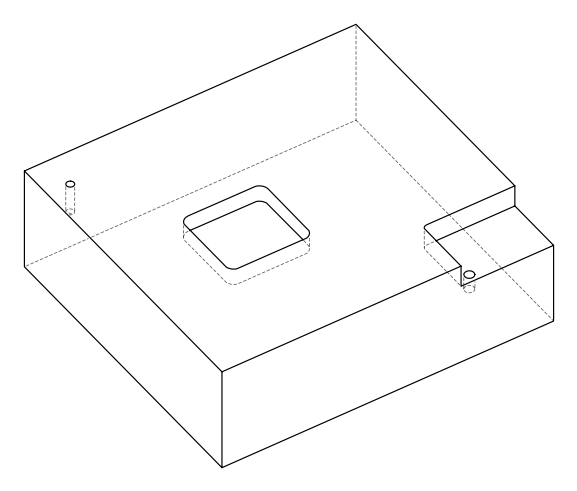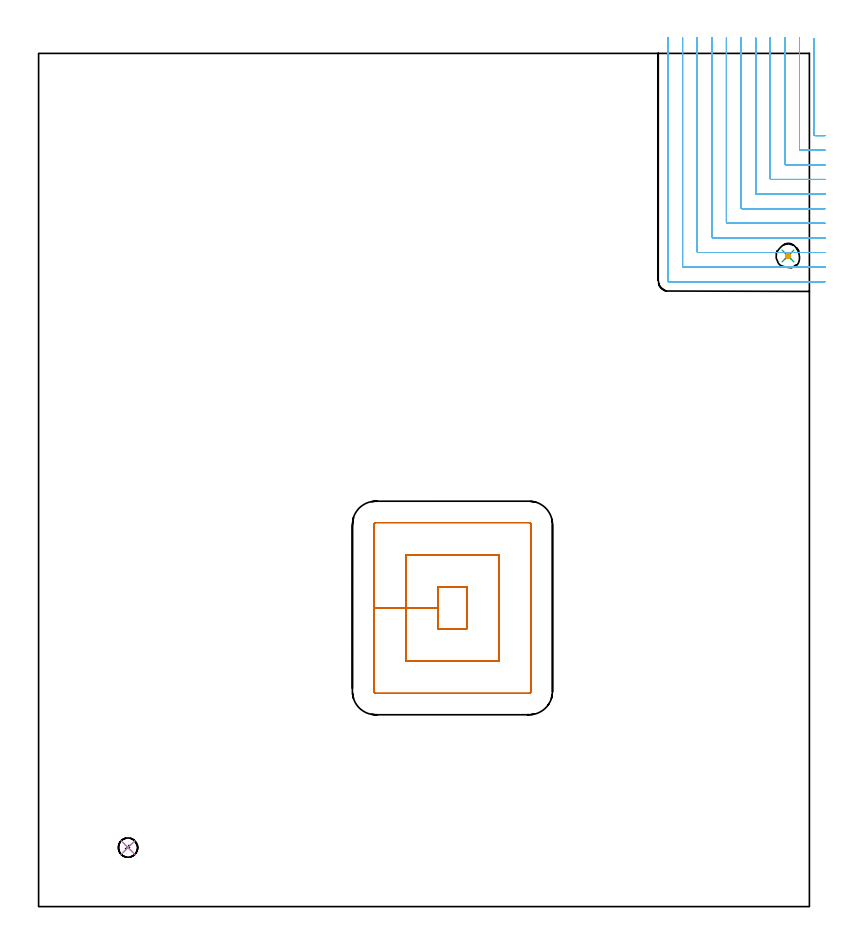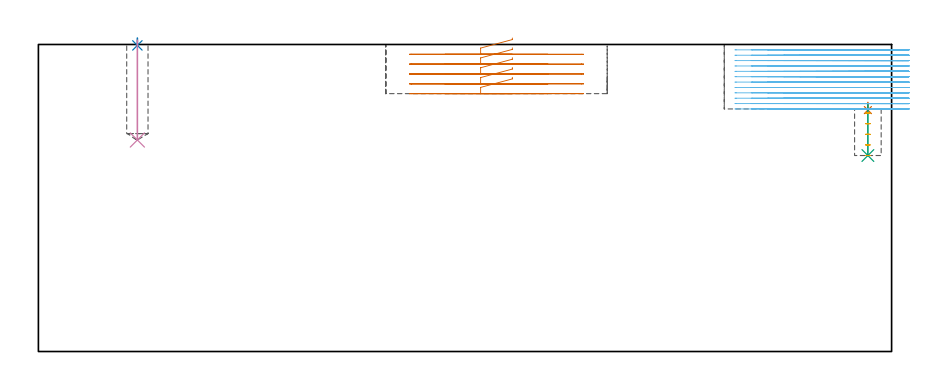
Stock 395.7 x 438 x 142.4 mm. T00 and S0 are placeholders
(PLAN: 7 operations, 4 tool changes, 45.7 min)
(1 SPOT_DRILL | STEP1POCKET | NXT0321_9005460120000 | 0.04 min | 3272 mm3)
(2 SPOT_DRILL_1 | STEP1POCKET_1 | NXT0321_9005460120000 | 0.03 min | 1 mm3)
(3 DRILL_BLIND_HOLE_INTO_CENTER | STEP1POCKET | NXT0301_084 | 0.1 min | 2098 mm3)
(4 DRILL_BLIND_HOLE_INTO_CENTER_1 | STEP1POCKET_1 | UGT0301_494 | 0.19 min | 3238 mm3)
(5 MILL_ROUGH_BLIND_HOLE_CONTOUR | STEP1POCKET | NXT0201_013 | Spiral | 0.23 min | 731 mm3)
(6 MILL_CORNER_NOTCH_RECTANGULAR | CORNER_NOTCH_RECTANGULAR | NXT0201_013 | Follow Part, ap 2.5, ae 75% | 38.03 min | 279831 mm3)
(7 MILL_RECTANGULAR_POCKET | POCKET_RECTANGULAR_STRAIGHT | UGT0201_105 | Follow Part, ap 5.5, ae 75% | 7.07 min | 253857 mm3)
(TOOL NXT0321_9005460120000 | NC Spot Drill, 142deg, 12mm, Carbide, Uncoated | D12 PA142 FL30 Z2)
(TOOL NXT0301_084 | Carbide Drill 11.3mm [860.1-1130-034A1-MM 2214] | D11.3 PA140 FL55 Z2)
(TOOL UGT0301_494 | Carbide Drill 9.9 mm | D9.9 PA118 FL87 Z2)
(TOOL NXT0201_013 | ENDMILL 10mm | D10 FL30 Z4)
(TOOL UGT0201_105 | End Mill 22 mm | D22 FL25 Z2)
(OP 1 SPOT_DRILL)
G17 G21 G94 G90
T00 M6
G54
G17 G0 G90 X384.7 Y334. S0 M3
G43 Z152.4 H0
G94 G81 G98 Z111.971 F250. R115.5
G80
M5
M2
(OP 2 SPOT_DRILL_1)
G17 G21 G94 G90
T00 M6
G54
G17 G0 G90 X45.9 Y30.3 S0 M3
G43 Z152.4 H0
G94 G81 G98 Z141.974 F250. R145.4
G80
M5
M2
(OP 3 DRILL_BLIND_HOLE_INTO_CENTER)
G17 G21 G94 G90
T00 M6
G54
G17 G0 G90 X384.7 Y334. S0 M3
G43 Z152.4 H1
G94 G81 G98 Z90.9 F250. R114.5
G80
M5
M2
(OP 4 DRILL_BLIND_HOLE_INTO_CENTER_1)
G17 G21 G94 G90
T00 M6
G54
G17 G0 G90 X45.9 Y30.3 S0 M3
G43 Z152.4 H0
G94 G81 G98 Z98.1 F250. R144.4
G80
M5
M2
(OP 5 MILL_ROUGH_BLIND_HOLE_CONTOUR)
G17 G21 G94 G90
T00 M6
G54
G17 G0 G90 X384.7 Y334. S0 M3
G43 Z152.4 H0
Z110.58
G94 G3 X385.275 Y334.575 R0.575 F250.
X384.7 Y335.15 R0.575
X383.55 Y334. R1.15
X384.7 Y335.15 R-1.15
X384.125 Y334.575 R0.575
X384.7 Y334. R0.575
G0 Z105.66
G3 X385.275 Y334.575 R0.575
X384.7 Y335.15 R0.575
X383.55 Y334. R1.15
X384.7 Y335.15 R-1.15
X384.125 Y334.575 R0.575
X384.7 Y334. R0.575
G0 Z100.74
G3 X385.275 Y334.575 R0.575
X384.7 Y335.15 R0.575
X383.55 Y334. R1.15
X384.7 Y335.15 R-1.15
X384.125 Y334.575 R0.575
X384.7 Y334. R0.575
G0 Z95.82
G3 X385.275 Y334.575 R0.575
X384.7 Y335.15 R0.575
X383.55 Y334. R1.15
X384.7 Y335.15 R-1.15
X384.125 Y334.575 R0.575
X384.7 Y334. R0.575
G0 Z90.9
G3 X385.275 Y334.575 R0.575
X384.7 Y335.15 R0.575
X383.55 Y334. R1.15
X384.7 Y335.15 R-1.15
X384.125 Y334.575 R0.575
X384.7 Y334. R0.575
G0 Z152.4
M5
M2
(OP 6 MILL_CORNER_NOTCH_RECTANGULAR)
G17 G21 G94 G90
T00 M6
G54
G17 G0 G90 X398.1 Y445.386 S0 M3
G43 Z152.4 H0
Z139.908
G94 G1 Y442.386 F250.
Y396.294 F500.
G3 X398.594 Y395.8 R0.5
G1 X400.7
X403.7 F250.
G0 Z152.4
X390.6 Y446.
Z139.908
G1 Y443.
Y388.795 F500.
G3 X391.095 Y388.3 R0.5
G1 X400.7
X403.7 F250.
G0 Z152.4
X383.1 Y446.
Z139.908
G1 Y443.
Y381.295 F500.
G3 X383.595 Y380.8 R0.5
G1 X400.7
X403.7 F250.
G0 Z152.4
X375.6 Y446.
Z139.908
G1 Y443.
Y373.795 F500.
G3 X376.095 Y373.3 R0.5
G1 X400.7
X403.7 F250.
G0 Z152.4
X368.1 Y446.
Z139.908
G1 Y443.
Y366.295 F500.
G3 X368.595 Y365.8 R0.5
G1 X400.7
X403.7 F250.
G0 Z152.4
X360.6 Y446.
Z139.908
G1 Y443.
Y358.796 F500.
G3 X361.096 Y358.3 R0.5
G1 X400.7
X403.7 F250.
G0 Z152.4
X353.1 Y446.
Z139.908
G1 Y443.
Y351.296 F500.
G3 X353.596 Y350.8 R0.5
G1 X400.7
X403.7 F250.
G0 Z152.4
X345.6 Y446.
Z139.908
G1 Y443.
Y343.796 F500.
G3 X346.096 Y343.3 R0.5
G1 X400.7
X403.7 F250.
G0 Z152.4
X338.1 Y446.
Z139.908
G1 Y443.
Y336.296 F500.
G3 X338.596 Y335.8 R0.5
G1 X400.7
X403.7 F250.
G0 Z152.4
X330.6 Y446.
Z139.908
G1 Y443.
Y328.796 F500.
G3 X331.096 Y328.3 R0.5
G1 X400.7
X403.7 F250.
G0 Z152.4
X323.1 Y446.
Z139.908
G1 Y443.
Y321.3 F500.
G3 X323.6 Y320.8 R0.5
G1 X400.7
X403.7 F250.
G0 Z152.4
X398.1 Y445.386
Z137.417
G1 Y442.386
Y396.294 F500.
G3 X398.594 Y395.8 R0.5
G1 X400.7
X403.7 F250.
G0 Z152.4
X390.6 Y446.
Z137.417
G1 Y443.
Y388.795 F500.
G3 X391.095 Y388.3 R0.5
G1 X400.7
X403.7 F250.
G0 Z152.4
X383.1 Y446.
Z137.417
G1 Y443.
Y381.295 F500.
G3 X383.595 Y380.8 R0.5
G1 X400.7
X403.7 F250.
G0 Z152.4
X375.6 Y446.
Z137.417
G1 Y443.
Y373.795 F500.
G3 X376.095 Y373.3 R0.5
G1 X400.7
X403.7 F250.
G0 Z152.4
X368.1 Y446.
Z137.417
G1 Y443.
Y366.295 F500.
G3 X368.595 Y365.8 R0.5
G1 X400.7
X403.7 F250.
G0 Z152.4
X360.6 Y446.
Z137.417
G1 Y443.
Y358.796 F500.
G3 X361.096 Y358.3 R0.5
G1 X400.7
X403.7 F250.
G0 Z152.4
X353.1 Y446.
Z137.417
G1 Y443.
Y351.296 F500.
G3 X353.596 Y350.8 R0.5
G1 X400.7
X403.7 F250.
G0 Z152.4
X345.6 Y446.
Z137.417
G1 Y443.
Y343.796 F500.
G3 X346.096 Y343.3 R0.5
G1 X400.7
X403.7 F250.
G0 Z152.4
X338.1 Y446.
Z137.417
G1 Y443.
Y336.296 F500.
G3 X338.596 Y335.8 R0.5
G1 X400.7
X403.7 F250.
G0 Z152.4
X330.6 Y446.
Z137.417
G1 Y443.
Y328.796 F500.
G3 X331.096 Y328.3 R0.5
G1 X400.7
X403.7 F250.
G0 Z152.4
X323.1 Y446.
Z137.417
G1 Y443.
Y321.3 F500.
G3 X323.6 Y320.8 R0.5
G1 X400.7
X403.7 F250.
G0 Z152.4
X398.1 Y445.386
Z134.925
G1 Y442.386
Y396.294 F500.
G3 X398.594 Y395.8 R0.5
G1 X400.7
X403.7 F250.
G0 Z152.4
X390.6 Y446.
Z134.925
G1 Y443.
Y388.795 F500.
G3 X391.095 Y388.3 R0.5
G1 X400.7
X403.7 F250.
G0 Z152.4
X383.1 Y446.
Z134.925
G1 Y443.
Y381.295 F500.
G3 X383.595 Y380.8 R0.5
G1 X400.7
X403.7 F250.
G0 Z152.4
X375.6 Y446.
Z134.925
G1 Y443.
Y373.795 F500.
G3 X376.095 Y373.3 R0.5
G1 X400.7
X403.7 F250.
G0 Z152.4
X368.1 Y446.
Z134.925
G1 Y443.
Y366.295 F500.
G3 X368.595 Y365.8 R0.5
G1 X400.7
X403.7 F250.
G0 Z152.4
X360.6 Y446.
Z134.925
G1 Y443.
Y358.796 F500.
G3 X361.096 Y358.3 R0.5
G1 X400.7
X403.7 F250.
G0 Z152.4
X353.1 Y446.
Z134.925
G1 Y443.
Y351.296 F500.
G3 X353.596 Y350.8 R0.5
G1 X400.7
X403.7 F250.
G0 Z152.4
X345.6 Y446.
Z134.925
G1 Y443.
Y343.796 F500.
G3 X346.096 Y343.3 R0.5
G1 X400.7
X403.7 F250.
G0 Z152.4
X338.1 Y446.
Z134.925
G1 Y443.
Y336.296 F500.
G3 X338.596 Y335.8 R0.5
G1 X400.7
X403.7 F250.
G0 Z152.4
X330.6 Y446.
Z134.925
G1 Y443.
Y328.796 F500.
G3 X331.096 Y328.3 R0.5
G1 X400.7
X403.7 F250.
G0 Z152.4
X323.1 Y446.
Z134.925
G1 Y443.
Y321.3 F500.
G3 X323.6 Y320.8 R0.5
G1 X400.7
X403.7 F250.
G0 Z152.4
X398.1 Y445.386
Z132.433
G1 Y442.386
Y396.294 F500.
G3 X398.594 Y395.8 R0.5
G1 X400.7
X403.7 F250.
G0 Z152.4
X390.6 Y446.
Z132.433
G1 Y443.
Y388.795 F500.
G3 X391.095 Y388.3 R0.5
G1 X400.7
X403.7 F250.
G0 Z152.4
X383.1 Y446.
Z132.433
G1 Y443.
Y381.295 F500.
G3 X383.595 Y380.8 R0.5
G1 X400.7
X403.7 F250.
G0 Z152.4
X375.6 Y446.
Z132.433
G1 Y443.
Y373.795 F500.
G3 X376.095 Y373.3 R0.5
G1 X400.7
X403.7 F250.
G0 Z152.4
X368.1 Y446.
Z132.433
G1 Y443.
Y366.295 F500.
G3 X368.595 Y365.8 R0.5
G1 X400.7
X403.7 F250.
G0 Z152.4
X360.6 Y446.
Z132.433
G1 Y443.
Y358.796 F500.
G3 X361.096 Y358.3 R0.5
G1 X400.7
X403.7 F250.
G0 Z152.4
X353.1 Y446.
Z132.433
G1 Y443.
Y351.296 F500.
G3 X353.596 Y350.8 R0.5
G1 X400.7
X403.7 F250.
G0 Z152.4
X345.6 Y446.
Z132.433
G1 Y443.
Y343.796 F500.
G3 X346.096 Y343.3 R0.5
G1 X400.7
X403.7 F250.
G0 Z152.4
X338.1 Y446.
Z132.433
G1 Y443.
Y336.296 F500.
G3 X338.596 Y335.8 R0.5
G1 X400.7
X403.7 F250.
G0 Z152.4
X330.6 Y446.
Z132.433
G1 Y443.
Y328.796 F500.
G3 X331.096 Y328.3 R0.5
G1 X400.7
X403.7 F250.
G0 Z152.4
X323.1 Y446.
Z132.433
G1 Y443.
Y321.3 F500.
G3 X323.6 Y320.8 R0.5
G1 X400.7
X403.7 F250.
G0 Z152.4
X398.1 Y445.386
Z129.942
G1 Y442.386
Y396.294 F500.
G3 X398.594 Y395.8 R0.5
G1 X400.7
X403.7 F250.
G0 Z152.4
X390.6 Y446.
Z129.942
G1 Y443.
Y388.795 F500.
G3 X391.095 Y388.3 R0.5
G1 X400.7
X403.7 F250.
G0 Z152.4
X383.1 Y446.
Z129.942
G1 Y443.
Y381.295 F500.
G3 X383.595 Y380.8 R0.5
G1 X400.7
X403.7 F250.
G0 Z152.4
X375.6 Y446.
Z129.942
G1 Y443.
Y373.795 F500.
G3 X376.095 Y373.3 R0.5
G1 X400.7
X403.7 F250.
G0 Z152.4
X368.1 Y446.
Z129.942
G1 Y443.
Y366.295 F500.
G3 X368.595 Y365.8 R0.5
G1 X400.7
X403.7 F250.
G0 Z152.4
X360.6 Y446.
Z129.942
G1 Y443.
Y358.796 F500.
G3 X361.096 Y358.3 R0.5
G1 X400.7
X403.7 F250.
G0 Z152.4
X353.1 Y446.
Z129.942
G1 Y443.
Y351.296 F500.
G3 X353.596 Y350.8 R0.5
G1 X400.7
X403.7 F250.
G0 Z152.4
X345.6 Y446.
Z129.942
G1 Y443.
Y343.796 F500.
G3 X346.096 Y343.3 R0.5
G1 X400.7
X403.7 F250.
G0 Z152.4
X338.1 Y446.
Z129.942
G1 Y443.
Y336.296 F500.
G3 X338.596 Y335.8 R0.5
G1 X400.7
X403.7 F250.
G0 Z152.4
X330.6 Y446.
Z129.942
G1 Y443.
Y328.796 F500.
G3 X331.096 Y328.3 R0.5
G1 X400.7
X403.7 F250.
G0 Z152.4
X323.1 Y446.
Z129.942
G1 Y443.
Y321.3 F500.
G3 X323.6 Y320.8 R0.5
G1 X400.7
X403.7 F250.
G0 Z152.4
X398.1 Y445.386
Z127.45
G1 Y442.386
Y396.294 F500.
G3 X398.594 Y395.8 R0.5
G1 X400.7
X403.7 F250.
G0 Z152.4
X390.6 Y446.
Z127.45
G1 Y443.
Y388.795 F500.
G3 X391.095 Y388.3 R0.5
G1 X400.7
X403.7 F250.
G0 Z152.4
X383.1 Y446.
Z127.45
G1 Y443.
Y381.295 F500.
G3 X383.595 Y380.8 R0.5
G1 X400.7
X403.7 F250.
G0 Z152.4
X375.6 Y446.
Z127.45
G1 Y443.
Y373.795 F500.
G3 X376.095 Y373.3 R0.5
G1 X400.7
X403.7 F250.
G0 Z152.4
X368.1 Y446.
Z127.45
G1 Y443.
Y366.295 F500.
G3 X368.595 Y365.8 R0.5
G1 X400.7
X403.7 F250.
G0 Z152.4
X360.6 Y446.
Z127.45
G1 Y443.
Y358.796 F500.
G3 X361.096 Y358.3 R0.5
G1 X400.7
X403.7 F250.
G0 Z152.4
X353.1 Y446.
Z127.45
G1 Y443.
Y351.296 F500.
G3 X353.596 Y350.8 R0.5
G1 X400.7
X403.7 F250.
G0 Z152.4
X345.6 Y446.
Z127.45
G1 Y443.
Y343.796 F500.
G3 X346.096 Y343.3 R0.5
G1 X400.7
X403.7 F250.
G0 Z152.4
X338.1 Y446.
Z127.45
G1 Y443.
Y336.296 F500.
G3 X338.596 Y335.8 R0.5
G1 X400.7
X403.7 F250.
G0 Z152.4
X330.6 Y446.
Z127.45
G1 Y443.
Y328.796 F500.
G3 X331.096 Y328.3 R0.5
G1 X400.7
X403.7 F250.
G0 Z152.4
X323.1 Y446.
Z127.45
G1 Y443.
Y321.3 F500.
G3 X323.6 Y320.8 R0.5
G1 X400.7
X403.7 F250.
G0 Z152.4
X398.1 Y445.386
Z124.958
G1 Y442.386
Y396.294 F500.
G3 X398.594 Y395.8 R0.5
G1 X400.7
X403.7 F250.
G0 Z152.4
X390.6 Y446.
Z124.958
G1 Y443.
Y388.795 F500.
G3 X391.095 Y388.3 R0.5
G1 X400.7
X403.7 F250.
G0 Z152.4
X383.1 Y446.
Z124.958
G1 Y443.
Y381.295 F500.
G3 X383.595 Y380.8 R0.5
G1 X400.7
X403.7 F250.
G0 Z152.4
X375.6 Y446.
Z124.958
G1 Y443.
Y373.795 F500.
G3 X376.095 Y373.3 R0.5
G1 X400.7
X403.7 F250.
G0 Z152.4
X368.1 Y446.
Z124.958
G1 Y443.
Y366.295 F500.
G3 X368.595 Y365.8 R0.5
G1 X400.7
X403.7 F250.
G0 Z152.4
X360.6 Y446.
Z124.958
G1 Y443.
Y358.796 F500.
G3 X361.096 Y358.3 R0.5
G1 X400.7
X403.7 F250.
G0 Z152.4
X353.1 Y446.
Z124.958
G1 Y443.
Y351.296 F500.
G3 X353.596 Y350.8 R0.5
G1 X400.7
X403.7 F250.
G0 Z152.4
X345.6 Y446.
Z124.958
G1 Y443.
Y343.796 F500.
G3 X346.096 Y343.3 R0.5
G1 X400.7
X403.7 F250.
G0 Z152.4
X338.1 Y446.
Z124.958
G1 Y443.
Y336.296 F500.
G3 X338.596 Y335.8 R0.5
G1 X400.7
X403.7 F250.
G0 Z152.4
X330.6 Y446.
Z124.958
G1 Y443.
Y328.796 F500.
G3 X331.096 Y328.3 R0.5
G1 X400.7
X403.7 F250.
G0 Z152.4
X323.1 Y446.
Z124.958
G1 Y443.
Y321.3 F500.
G3 X323.6 Y320.8 R0.5
G1 X400.7
X403.7 F250.
G0 Z152.4
X398.1 Y445.386
Z122.467
G1 Y442.386
Y396.294 F500.
G3 X398.594 Y395.8 R0.5
G1 X400.7
X403.7 F250.
G0 Z152.4
X390.6 Y446.
Z122.467
G1 Y443.
Y388.795 F500.
G3 X391.095 Y388.3 R0.5
G1 X400.7
X403.7 F250.
G0 Z152.4
X383.1 Y446.
Z122.467
G1 Y443.
Y381.295 F500.
G3 X383.595 Y380.8 R0.5
G1 X400.7
X403.7 F250.
G0 Z152.4
X375.6 Y446.
Z122.467
G1 Y443.
Y373.795 F500.
G3 X376.095 Y373.3 R0.5
G1 X400.7
X403.7 F250.
G0 Z152.4
X368.1 Y446.
Z122.467
G1 Y443.
Y366.295 F500.
G3 X368.595 Y365.8 R0.5
G1 X400.7
X403.7 F250.
G0 Z152.4
X360.6 Y446.
Z122.467
G1 Y443.
Y358.796 F500.
G3 X361.096 Y358.3 R0.5
G1 X400.7
X403.7 F250.
G0 Z152.4
X353.1 Y446.
Z122.467
G1 Y443.
Y351.296 F500.
G3 X353.596 Y350.8 R0.5
G1 X400.7
X403.7 F250.
G0 Z152.4
X345.6 Y446.
Z122.467
G1 Y443.
Y343.796 F500.
G3 X346.096 Y343.3 R0.5
G1 X400.7
X403.7 F250.
G0 Z152.4
X338.1 Y446.
Z122.467
G1 Y443.
Y336.296 F500.
G3 X338.596 Y335.8 R0.5
G1 X400.7
X403.7 F250.
G0 Z152.4
X330.6 Y446.
Z122.467
G1 Y443.
Y328.796 F500.
G3 X331.096 Y328.3 R0.5
G1 X400.7
X403.7 F250.
G0 Z152.4
X323.1 Y446.
Z122.467
G1 Y443.
Y321.3 F500.
G3 X323.6 Y320.8 R0.5
G1 X400.7
X403.7 F250.
G0 Z152.4
X398.1 Y445.386
Z119.975
G1 Y442.386
Y396.294 F500.
G3 X398.594 Y395.8 R0.5
G1 X400.7
X403.7 F250.
G0 Z152.4
X390.6 Y446.
Z119.975
G1 Y443.
Y388.795 F500.
G3 X391.095 Y388.3 R0.5
G1 X400.7
X403.7 F250.
G0 Z152.4
X383.1 Y446.
Z119.975
G1 Y443.
Y381.295 F500.
G3 X383.595 Y380.8 R0.5
G1 X400.7
X403.7 F250.
G0 Z152.4
X375.6 Y446.
Z119.975
G1 Y443.
Y373.795 F500.
G3 X376.095 Y373.3 R0.5
G1 X400.7
X403.7 F250.
G0 Z152.4
X368.1 Y446.
Z119.975
G1 Y443.
Y366.295 F500.
G3 X368.595 Y365.8 R0.5
G1 X400.7
X403.7 F250.
G0 Z152.4
X360.6 Y446.
Z119.975
G1 Y443.
Y358.796 F500.
G3 X361.096 Y358.3 R0.5
G1 X400.7
X403.7 F250.
G0 Z152.4
X353.1 Y446.
Z119.975
G1 Y443.
Y351.296 F500.
G3 X353.596 Y350.8 R0.5
G1 X400.7
X403.7 F250.
G0 Z152.4
X345.6 Y446.
Z119.975
G1 Y443.
Y343.796 F500.
G3 X346.096 Y343.3 R0.5
G1 X400.7
X403.7 F250.
G0 Z152.4
X338.1 Y446.
Z119.975
G1 Y443.
Y336.296 F500.
G3 X338.596 Y335.8 R0.5
G1 X400.7
X403.7 F250.
G0 Z152.4
X330.6 Y446.
Z119.975
G1 Y443.
Y328.796 F500.
G3 X331.096 Y328.3 R0.5
G1 X400.7
X403.7 F250.
G0 Z152.4
X323.1 Y446.
Z119.975
G1 Y443.
Y321.3 F500.
G3 X323.6 Y320.8 R0.5
G1 X400.7
X403.7 F250.
G0 Z152.4
X398.1 Y445.386
Z117.483
G1 Y442.386
Y396.294 F500.
G3 X398.594 Y395.8 R0.5
G1 X400.7
X403.7 F250.
G0 Z152.4
X390.6 Y446.
Z117.483
G1 Y443.
Y388.795 F500.
G3 X391.095 Y388.3 R0.5
G1 X400.7
X403.7 F250.
G0 Z152.4
X383.1 Y446.
Z117.483
G1 Y443.
Y381.295 F500.
G3 X383.595 Y380.8 R0.5
G1 X400.7
X403.7 F250.
G0 Z152.4
X375.6 Y446.
Z117.483
G1 Y443.
Y373.795 F500.
G3 X376.095 Y373.3 R0.5
G1 X400.7
X403.7 F250.
G0 Z152.4
X368.1 Y446.
Z117.483
G1 Y443.
Y366.295 F500.
G3 X368.595 Y365.8 R0.5
G1 X400.7
X403.7 F250.
G0 Z152.4
X360.6 Y446.
Z117.483
G1 Y443.
Y358.796 F500.
G3 X361.096 Y358.3 R0.5
G1 X400.7
X403.7 F250.
G0 Z152.4
X353.1 Y446.
Z117.483
G1 Y443.
Y351.296 F500.
G3 X353.596 Y350.8 R0.5
G1 X400.7
X403.7 F250.
G0 Z152.4
X345.6 Y446.
Z117.483
G1 Y443.
Y343.796 F500.
G3 X346.096 Y343.3 R0.5
G1 X400.7
X403.7 F250.
G0 Z152.4
X338.1 Y446.
Z117.483
G1 Y443.
Y336.296 F500.
G3 X338.596 Y335.8 R0.5
G1 X400.7
X403.7 F250.
G0 Z152.4
X330.6 Y446.
Z117.483
G1 Y443.
Y328.796 F500.
G3 X331.096 Y328.3 R0.5
G1 X400.7
X403.7 F250.
G0 Z152.4
X323.1 Y446.
Z117.483
G1 Y443.
Y321.3 F500.
G3 X323.6 Y320.8 R0.5
G1 X400.7
X403.7 F250.
G0 Z152.4
X398.1 Y445.386
Z114.992
G1 Y442.386
Y396.294 F500.
G3 X398.594 Y395.8 R0.5
G1 X400.7
X403.7 F250.
G0 Z152.4
X390.6 Y446.
Z114.992
G1 Y443.
Y388.795 F500.
G3 X391.095 Y388.3 R0.5
G1 X400.7
X403.7 F250.
G0 Z152.4
X383.1 Y446.
Z114.992
G1 Y443.
Y381.295 F500.
G3 X383.595 Y380.8 R0.5
G1 X400.7
X403.7 F250.
G0 Z152.4
X375.6 Y446.
Z114.992
G1 Y443.
Y373.795 F500.
G3 X376.095 Y373.3 R0.5
G1 X400.7
X403.7 F250.
G0 Z152.4
X368.1 Y446.
Z114.992
G1 Y443.
Y366.295 F500.
G3 X368.595 Y365.8 R0.5
G1 X400.7
X403.7 F250.
G0 Z152.4
X360.6 Y446.
Z114.992
G1 Y443.
Y358.796 F500.
G3 X361.096 Y358.3 R0.5
G1 X400.7
X403.7 F250.
G0 Z152.4
X353.1 Y446.
Z114.992
G1 Y443.
Y351.296 F500.
G3 X353.596 Y350.8 R0.5
G1 X400.7
X403.7 F250.
G0 Z152.4
X345.6 Y446.
Z114.992
G1 Y443.
Y343.796 F500.
G3 X346.096 Y343.3 R0.5
G1 X400.7
X403.7 F250.
G0 Z152.4
X338.1 Y446.
Z114.992
G1 Y443.
Y336.296 F500.
G3 X338.596 Y335.8 R0.5
G1 X400.7
X403.7 F250.
G0 Z152.4
X330.6 Y446.
Z114.992
G1 Y443.
Y328.796 F500.
G3 X331.096 Y328.3 R0.5
G1 X400.7
X403.7 F250.
G0 Z152.4
X323.1 Y446.
Z114.992
G1 Y443.
Y321.3 F500.
G3 X323.6 Y320.8 R0.5
G1 X400.7
X403.7 F250.
G0 Z152.4
X398.1 Y445.386
Z112.5
G1 Y442.386
Y396.294 F500.
G3 X398.594 Y395.8 R0.5
G1 X400.7
X403.7 F250.
G0 Z152.4
X390.6 Y446.
Z112.5
G1 Y443.
Y388.795 F500.
G3 X391.095 Y388.3 R0.5
G1 X400.7
X403.7 F250.
G0 Z152.4
X383.1 Y446.
Z112.5
G1 Y443.
Y381.295 F500.
G3 X383.595 Y380.8 R0.5
G1 X400.7
X403.7 F250.
G0 Z152.4
X375.6 Y446.
Z112.5
G1 Y443.
Y373.795 F500.
G3 X376.095 Y373.3 R0.5
G1 X400.7
X403.7 F250.
G0 Z152.4
X368.1 Y446.
Z112.5
G1 Y443.
Y366.295 F500.
G3 X368.595 Y365.8 R0.5
G1 X400.7
X403.7 F250.
G0 Z152.4
X360.6 Y446.
Z112.5
G1 Y443.
Y358.796 F500.
G3 X361.096 Y358.3 R0.5
G1 X400.7
X403.7 F250.
G0 Z152.4
X353.1 Y446.
Z112.5
G1 Y443.
Y351.296 F500.
G3 X353.596 Y350.8 R0.5
G1 X400.7
X403.7 F250.
G0 Z152.4
X345.6 Y446.
Z112.5
G1 Y443.
Y343.796 F500.
G3 X346.096 Y343.3 R0.5
G1 X400.7
X403.7 F250.
G0 Z152.4
X338.1 Y446.
Z112.5
G1 Y443.
Y336.296 F500.
G3 X338.596 Y335.8 R0.5
G1 X400.7
X403.7 F250.
G0 Z152.4
X330.6 Y446.
Z112.5
G1 Y443.
Y328.796 F500.
G3 X331.096 Y328.3 R0.5
G1 X400.7
X403.7 F250.
G0 Z152.4
X323.1 Y446.
Z112.5
G1 Y443.
Y321.3 F500.
G3 X323.6 Y320.8 R0.5
G1 X400.7
X403.7 F250.
G0 Z152.4
M5
M2
(OP 7 MILL_RECTANGULAR_POCKET)
G17 G21 G94 G90
T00 M6
G54
G17 G0 G90 X219.8 Y161.386 S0 M3
G43 Z152.4 H0
Z145.4
G94 G1 Y164.1 Z144.673 F250.
X205.1 Z140.734
Y153.3 Z137.84
Y142.5 F500.
X219.8
Y164.1
X205.1
Y153.3
X188.6
Y126.
X236.3
Y180.6
X188.6
Y153.3
X172.1
Y110.5
G3 X173.1 Y109.5 R1.
G1 X251.8
G3 X252.8 Y110.5 R1.
G1 Y196.1
G3 X251.8 Y197.1 R1.
G1 X173.1
G3 X172.1 Y196.1 R1.
G1 Y153.3
Y152.3
G0 X219.8 Y161.386 Z140.84
G1 Y164.1 Z140.113 F250.
X205.1 Z136.174
Y153.3 Z133.28
Y142.5 F500.
X219.8
Y164.1
X205.1
Y153.3
X188.6
Y126.
X236.3
Y180.6
X188.6
Y153.3
X172.1
Y110.5
G3 X173.1 Y109.5 R1.
G1 X251.8
G3 X252.8 Y110.5 R1.
G1 Y196.1
G3 X251.8 Y197.1 R1.
G1 X173.1
G3 X172.1 Y196.1 R1.
G1 Y153.3
Y152.3
G0 X219.8 Y161.386 Z136.28
G1 Y164.1 Z135.553 F250.
X205.1 Z131.614
Y153.3 Z128.72
Y142.5 F500.
X219.8
Y164.1
X205.1
Y153.3
X188.6
Y126.
X236.3
Y180.6
X188.6
Y153.3
X172.1
Y110.5
G3 X173.1 Y109.5 R1.
G1 X251.8
G3 X252.8 Y110.5 R1.
G1 Y196.1
G3 X251.8 Y197.1 R1.
G1 X173.1
G3 X172.1 Y196.1 R1.
G1 Y153.3
Y152.3
G0 X219.8 Y161.386 Z131.72
G1 Y164.1 Z130.993 F250.
X205.1 Z127.054
Y153.3 Z124.16
Y142.5 F500.
X219.8
Y164.1
X205.1
Y153.3
X188.6
Y126.
X236.3
Y180.6
X188.6
Y153.3
X172.1
Y110.5
G3 X173.1 Y109.5 R1.
G1 X251.8
G3 X252.8 Y110.5 R1.
G1 Y196.1
G3 X251.8 Y197.1 R1.
G1 X173.1
G3 X172.1 Y196.1 R1.
G1 Y153.3
Y152.3
G0 X219.8 Y161.386 Z127.16
G1 Y164.1 Z126.433 F250.
X205.1 Z122.494
Y153.3 Z119.6
Y142.5 F500.
X219.8
Y164.1
X205.1
Y153.3
X188.6
Y126.
X236.3
Y180.6
X188.6
Y153.3
X172.1
Y110.5
G3 X173.1 Y109.5 R1.
G1 X251.8
G3 X252.8 Y110.5 R1.
G1 Y196.1
G3 X251.8 Y197.1 R1.
G1 X173.1
G3 X172.1 Y196.1 R1.
G1 Y153.3
Y152.3
G0 Z152.4
M5
M2
